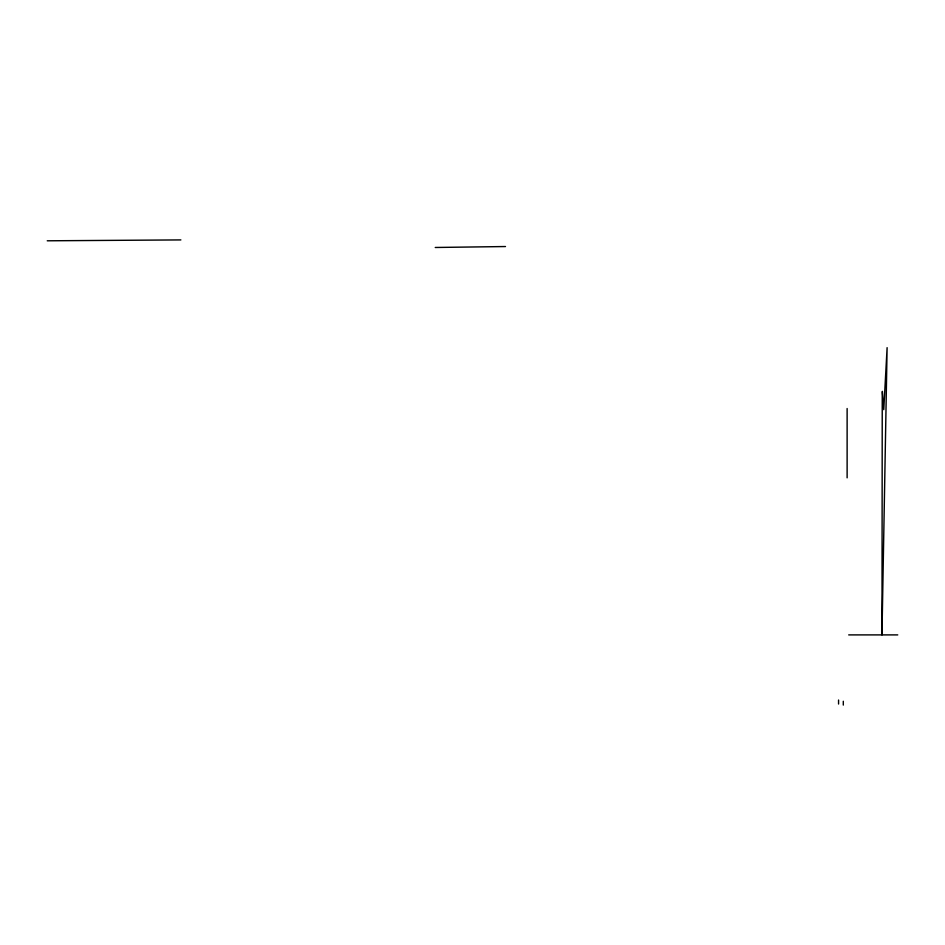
<?xml version="1.0" encoding="UTF-8"?>
<svg xmlns="http://www.w3.org/2000/svg" width="945" height="945" viewBox="0 0 945 945"><rect width="100%" height="100%" fill="white"/><g stroke="black" fill="none" stroke-linecap="round" stroke-linejoin="round"><path stroke-width="1.42" d="M881.98 634.898L882.252 392.884L882.37 391.36L883.764 409.646L887.107 347.654L881.98 634.26M435.243 247.484L505.481 246.539M47.25 240.798L180.873 239.912M848.704 634.898L897.75 634.898M847.122 408.523L847.122 477.839M843.294 701.249L843.294 705.088M838.569 700.032L838.569 704.025"/></g></svg>
